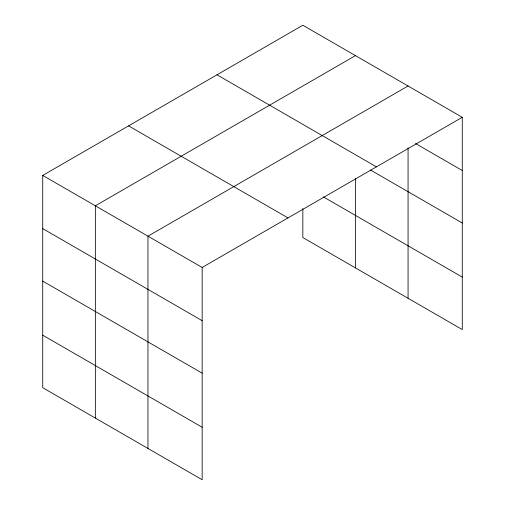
<?xml version="1.0" encoding="UTF-8"?>
<svg xmlns="http://www.w3.org/2000/svg" width="505" height="505" viewBox="0 0 505 505"><rect width="100%" height="100%" fill="white"/><g stroke="black" fill="none" stroke-linecap="round" stroke-linejoin="round"><path stroke-width="0.76" d="M462.271 117.299L302.836 25.25L42.729 175.424L42.729 387.701L202.164 479.75L202.164 267.467L462.271 117.299L462.271 329.576L302.836 237.533L302.836 208.54M408.065 147.826L408.065 298.285M355.451 55.626L95.344 205.8L95.344 418.077M408.065 86.002L147.959 236.176L147.959 448.453M415.514 143.515L462.271 170.507M216.998 74.809L376.433 166.858M370.481 170.008L462.271 223.002M323.333 196.868L462.271 277.087M128.567 125.865L288.002 217.914M42.729 175.424L202.164 267.467M42.729 228.626L202.164 320.675M42.729 281.121L202.164 373.17M42.729 335.206L202.164 427.255M355.451 178.574L355.451 267.909"/></g></svg>
